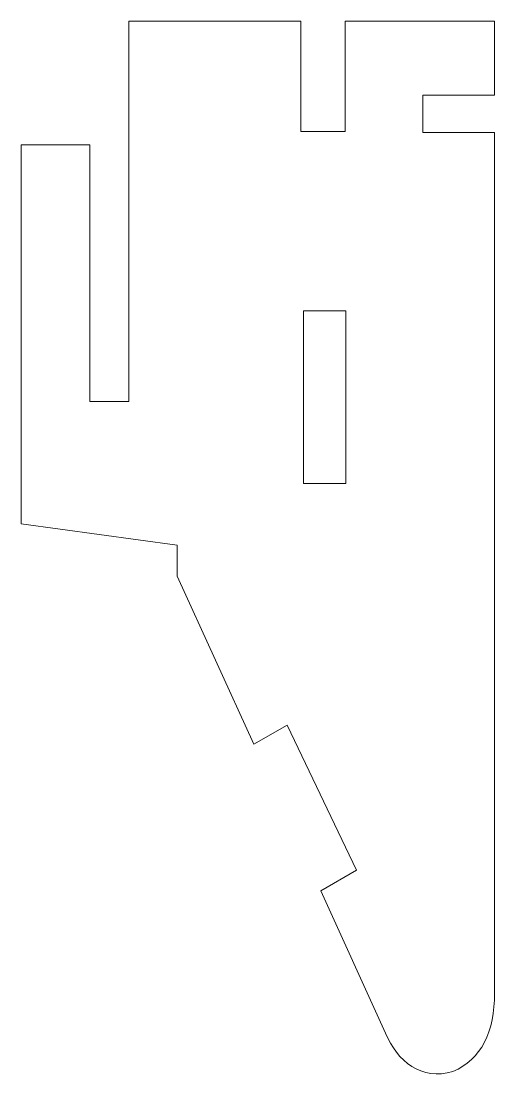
# Model space of a CAD drawing. Header units: millimetres. Extents: x 3071 to 3108.6, y 1448.3 to 1532.5.
import ezdxf

# ---------------------------------------------------------------- set-up
doc = ezdxf.new("R2010")
doc.units = ezdxf.units.MM

msp = doc.modelspace()

# ---------------------------------------------------------------- linework, layer by layer
at = {"lineweight": 20}
for points, knots in [([(3079.527, 1502.254), (3079.527, 1502.254), (3079.527, 1532.456), (3079.527, 1532.456), (3079.527, 1532.456), (3079.527, 1532.456), (3093.188, 1532.456), (3093.188, 1532.456), (3093.188, 1532.456), (3093.188, 1532.456), (3093.188, 1523.705), (3093.188, 1523.705)], [0, 0, 0, 0, 0.25, 0.25, 0.25, 0.25, 0.5, 0.5, 0.5, 0.5, 1, 1, 1, 1]), ([(3096.709, 1523.705), (3096.709, 1523.705), (3096.709, 1532.456), (3096.709, 1532.456), (3096.709, 1532.456), (3096.709, 1532.456), (3108.555, 1532.456), (3108.555, 1532.456), (3108.555, 1532.456), (3108.555, 1532.456), (3108.555, 1526.587), (3108.555, 1526.587)], [0, 0, 0, 0, 0.25, 0.25, 0.25, 0.25, 0.5, 0.5, 0.5, 0.5, 1, 1, 1, 1]), ([(3108.555, 1526.587), (3108.555, 1526.587), (3102.872, 1526.587), (3102.872, 1526.587), (3102.872, 1526.587), (3102.872, 1526.587), (3102.872, 1523.625), (3102.872, 1523.625)], [0, 0, 0, 0, 0.333333, 0.333333, 0.333333, 0.333333, 1, 1, 1, 1]), ([(3083.369, 1488.381), (3083.369, 1488.381), (3083.369, 1490.835), (3083.369, 1490.835), (3083.369, 1490.835), (3083.369, 1490.835), (3070.99, 1492.543), (3070.99, 1492.543), (3070.99, 1492.543), (3070.99, 1492.543), (3070.99, 1522.638), (3070.99, 1522.638), (3070.99, 1522.638), (3070.99, 1522.638), (3076.433, 1522.638), (3076.433, 1522.638), (3076.433, 1522.638), (3076.433, 1522.638), (3076.433, 1502.254), (3076.433, 1502.254)], [0, 0, 0, 0, 0.166667, 0.166667, 0.166667, 0.166667, 0.333333, 0.333333, 0.333333, 0.333333, 0.5, 0.5, 0.5, 0.5, 0.666667, 0.666667, 0.666667, 0.666667, 1, 1, 1, 1]), ([(3093.401, 1495.744), (3093.401, 1495.744), (3096.762, 1495.744), (3096.762, 1495.744), (3096.762, 1495.744), (3096.762, 1495.744), (3096.762, 1509.458), (3096.762, 1509.458), (3096.762, 1509.458), (3096.762, 1509.458), (3093.401, 1509.458), (3093.401, 1509.458)], [0, 0, 0, 0, 0.25, 0.25, 0.25, 0.25, 0.5, 0.5, 0.5, 0.5, 1, 1, 1, 1]), ([(3089.453, 1475.041), (3089.453, 1475.041), (3092.088, 1476.562), (3092.088, 1476.562), (3092.088, 1476.562), (3092.088, 1476.562), (3097.591, 1465.039), (3097.591, 1465.039)], [0, 0, 0, 0, 0.333333, 0.333333, 0.333333, 0.333333, 1, 1, 1, 1]), ([(3099.912, 1452.103), (3099.912, 1452.103), (3094.759, 1463.404), (3094.759, 1463.404), (3094.759, 1463.404), (3094.759, 1463.404), (3097.591, 1465.039), (3097.591, 1465.039)], [0, 0, 0, 0, 0.333333, 0.333333, 0.333333, 0.333333, 1, 1, 1, 1]), ([(3108.555, 1455.297), (3108.576, 1452.179), (3107.505, 1450.017), (3105.253, 1449.048), (3105.253, 1449.048), (3102.788, 1448.308), (3100.807, 1449.846), (3099.912, 1452.103)], [0, 0, 0, 0, 0.333333, 0.333333, 0.333333, 0.333333, 1, 1, 1, 1])]:
    msp.add_open_spline(points, degree=3, knots=knots, dxfattribs=at)
for points in [[(3093.188, 1523.705), (3093.188, 1523.705), (3096.709, 1523.705), (3096.709, 1523.705)], [(3108.555, 1523.625), (3108.555, 1523.625), (3102.872, 1523.625), (3102.872, 1523.625)], [(3108.555, 1523.625), (3108.555, 1523.625), (3108.555, 1455.297), (3108.555, 1455.297)], [(3093.401, 1509.458), (3093.401, 1509.458), (3093.401, 1495.744), (3093.401, 1495.744)], [(3076.433, 1502.254), (3076.433, 1502.254), (3079.527, 1502.254), (3079.527, 1502.254)], [(3083.369, 1488.381), (3083.369, 1488.381), (3089.453, 1475.041), (3089.453, 1475.041)]]:
    msp.add_open_spline(points, degree=3, dxfattribs=at)

doc.saveas('drawing.dxf')
